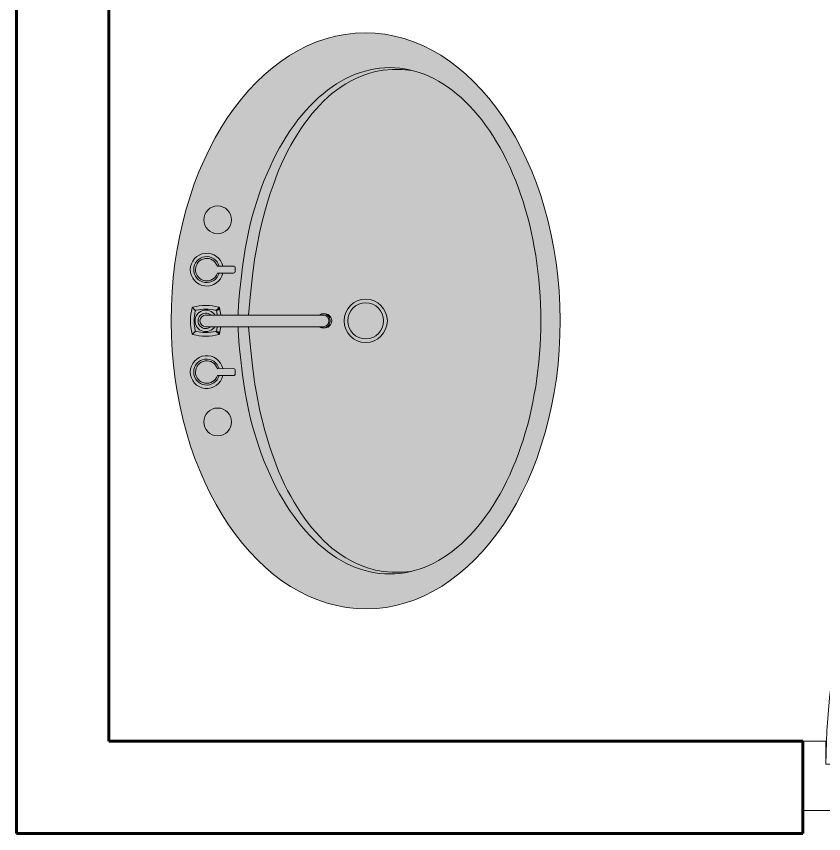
# Model space of a CAD drawing. Header units: feet. Extents: x 109753 to 150441, y 47761 to 75080.
# Drawn here: x 126438.15 to 126473.05, y 49861.69 to 49897 of the extents above; entities that cross this region are included whole.
import ezdxf

# ---------------------------------------------------------------- set-up
doc = ezdxf.new("R2010")
doc.units = ezdxf.units.FT
doc.header["$LTSCALE"] = 50
doc.header["$MEASUREMENT"] = 0
doc.linetypes.add('( Hidden )', pattern=[0.375, 0.25, -0.125])
for name, color, linetype, lineweight in [('A-Furniture', 175, 'Continuous', 0), ('DOORS', 7, 'Continuous', 15), ('WALL', 1, 'Continuous', 60)]:
    doc.layers.add(name, color=color, linetype=linetype, lineweight=lineweight)

# ---------------------------------------------------------------- blocks, each defined once
blk = doc.blocks.new('*U521')
at = {"color": 9, "linetype": '( Hidden )', "lineweight": 0, "ltscale": 5, "true_color": 0xc7c8ca}
blk.add_line((30, 3), (0, 3), dxfattribs=at)
blk.add_arc((29, 1), 28, 180, 270, dxfattribs=at)
at = {"layer": 'DOORS'}
for p, q in [((0, 3), (0, 0)), ((2, 3), (0, 3)), ((2, 3), (2, 1)), ((28, 3), (28, 1)), ((28, 3), (30, 3)), ((30, 0), (30, 3)), ((1, 1), (1, 0)), ((2, 1), (1, 1)), ((28, 1), (29, 1)), ((29, 1), (29, 0)), ((28.349, 0.362), (28.389, 0.403)), ((28.349, 0.362), (28.818, -0.107)), ((28.389, 0.403), (28.841, -0.049)), ((28.943, 0.632), (28.943, -0.006)), ((28.943, 0.632), (29, 0.632)), ((29, 0.632), (29, -0.032)), ((1, 0), (0, 0)), ((29, 0), (30, 0))]:
    blk.add_line(p, q, dxfattribs=at)
at = {"layer": 'DOORS', "color": 1}
for p, q in [((9.362, -15.754), (9.036, -16.059)), ((9.427, -15.733), (9.057, -16.081)), ((9.382, -15.776), (9.362, -15.754)), ((9.962, -16.337), (9.512, -15.741)), ((8.686, -16.428), (9.057, -16.081)), ((8.711, -16.364), (9.036, -16.059)), ((9.253, -17.001), (8.688, -16.513)), ((8.731, -16.385), (8.711, -16.364)), ((9.955, -16.413), (9.643, -16.706)), ((9.876, -16.574), (9.686, -16.752)), ((9.949, -16.661), (9.871, -16.578)), ((9.875, -16.489), (9.879, -16.493)), ((10.456, -16.441), (10.119, -16.649)), ((10.543, -16.45), (10.537, -16.444)), ((9.33, -16.999), (9.643, -16.706)), ((9.41, -16.924), (9.415, -16.928)), ((9.495, -16.931), (9.686, -16.752)), ((9.577, -17.009), (9.5, -16.926)), ((9.569, -17.017), (9.763, -16.835)), ((9.957, -16.653), (9.763, -16.835)), ((10.034, -16.652), (10.037, -16.655)), ((10.119, -16.649), (10.114, -16.654)), ((9.325, -17.501), (9.555, -17.178)), ((9.555, -17.178), (9.559, -17.173)), ((9.563, -17.093), (9.565, -17.097)), ((11.095, -17.123), (10.865, -17.446)), ((11.091, -17.036), (11.097, -17.042)), ((9.328, -17.588), (9.322, -17.581)), ((10.851, -17.607), (10.657, -17.789)), ((11.09, -17.624), (10.777, -17.917)), ((10.842, -17.615), (10.919, -17.697)), ((10.857, -17.53), (10.854, -17.527)), ((10.865, -17.446), (10.86, -17.45)), ((11.166, -17.623), (11.732, -18.111)), ((9.963, -18.183), (10.3, -17.975)), ((10.3, -17.975), (10.305, -17.97)), ((10.385, -17.972), (10.382, -17.969)), ((10.462, -17.971), (10.657, -17.789)), ((10.464, -18.211), (10.777, -17.917)), ((10.471, -17.963), (10.548, -18.045)), ((10.543, -18.05), (10.734, -17.871)), ((10.924, -17.693), (10.734, -17.871)), ((11.009, -17.7), (11.005, -17.695)), ((9.877, -18.174), (9.883, -18.18)), ((10.458, -18.287), (10.908, -18.883)), ((10.545, -18.135), (10.541, -18.13)), ((11.734, -18.196), (11.363, -18.543)), ((11.709, -18.26), (11.383, -18.564)), ((11.688, -18.238), (11.709, -18.26)), ((10.992, -18.89), (11.363, -18.543)), ((11.058, -18.869), (11.383, -18.564)), ((11.038, -18.848), (11.058, -18.869))]:
    blk.add_line(p, q, dxfattribs=at)
at = {"layer": 'DOORS', "color": 8}
for p, q in [((9.848, -16.513), (9.302, -15.85)), ((9.93, -16.437), (9.411, -15.749)), ((9.969, -16.393), (9.459, -15.718)), ((9.025, -16.047), (8.915, -16.15)), ((8.927, -16.162), (8.915, -16.15)), ((9.542, -16.801), (8.935, -16.195)), ((9.025, -16.047), (9.135, -15.944)), ((9.146, -15.956), (9.135, -15.944)), ((9.746, -16.609), (9.178, -15.967)), ((9.309, -17.012), (8.669, -16.459)), ((9.355, -16.975), (8.702, -16.412)), ((9.437, -16.899), (8.811, -16.311)), ((9.942, -16.667), (9.865, -16.584)), ((10.407, -16.498), (10.033, -16.722)), ((9.584, -17.003), (9.507, -16.92)), ((9.602, -16.986), (9.524, -16.903)), ((9.639, -16.951), (9.562, -16.868)), ((9.698, -16.896), (9.62, -16.814)), ((9.828, -16.773), (9.751, -16.691)), ((9.887, -16.719), (9.809, -16.636)), ((9.841, -17.029), (9.818, -16.924)), ((9.924, -16.684), (9.847, -16.601)), ((9.952, -16.925), (9.849, -16.895)), ((10.084, -16.801), (9.916, -16.833)), ((10.25, -16.645), (9.977, -16.775)), ((9.385, -17.455), (9.633, -17.097)), ((9.542, -17.308), (9.69, -17.044)), ((9.708, -17.153), (9.751, -16.987)), ((11.035, -17.168), (10.786, -17.526)), ((10.579, -17.595), (10.602, -17.699)), ((10.711, -17.471), (10.669, -17.637)), ((10.877, -17.315), (10.73, -17.579)), ((10.818, -17.638), (10.895, -17.72)), ((10.836, -17.621), (10.913, -17.703)), ((11.065, -17.648), (11.717, -18.211)), ((11.11, -17.612), (11.751, -18.165)), ((10.012, -18.126), (10.386, -17.901)), ((10.17, -17.978), (10.442, -17.848)), ((10.336, -17.823), (10.504, -17.791)), ((10.468, -17.699), (10.571, -17.728)), ((10.477, -17.957), (10.554, -18.039)), ((10.495, -17.94), (10.572, -18.022)), ((10.533, -17.905), (10.61, -17.987)), ((10.591, -17.85), (10.668, -17.932)), ((10.722, -17.728), (10.799, -17.81)), ((10.78, -17.673), (10.857, -17.755)), ((10.881, -17.82), (11.485, -18.429)), ((10.983, -17.725), (11.609, -18.312)), ((10.451, -18.23), (10.96, -18.905)), ((10.49, -18.187), (11.009, -18.875)), ((10.571, -18.11), (11.117, -18.773)), ((10.676, -18.012), (11.241, -18.657)), ((11.273, -18.667), (11.285, -18.68)), ((11.395, -18.577), (11.285, -18.68)), ((11.395, -18.577), (11.505, -18.474)), ((11.493, -18.461), (11.505, -18.474))]:
    blk.add_line(p, q, dxfattribs=at)
at = {"layer": 'DOORS'}
blk.add_lwpolyline([(28.796, -0.085), (9.225, -18.819), (8.639, -18.233), (28.416, 0.295)], dxfattribs=at)
for radius in [0.111, 0.0537]:
    blk.add_circle((28.929, -0.116), radius, dxfattribs=at)
at = {"layer": 'DOORS', "color": 1}
for centre, start, end in [((9.466, -15.775), 37.0576, 133.134), ((8.725, -16.47), 133.134, 229.2104), ((9.837, -16.532), 313.134, 43.134), ((9.916, -16.371), 313.134, 37.0576), ((10.495, -16.483), 43.134, 133.134), ((9.456, -16.889), 223.134, 313.134), ((9.996, -16.695), 48.3913, 133.134), ((10.075, -16.612), 228.3913, 313.134), ((9.291, -16.958), 229.2104, 313.134), ((9.608, -17.058), 133.134, 217.8768), ((9.52, -17.132), 313.134, 37.8768), ((11.056, -17.081), 313.134, 43.134), ((9.364, -17.542), 133.134, 223.134), ((10.899, -17.492), 133.134, 217.8768), ((10.812, -17.565), 313.134, 37.8768), ((11.129, -17.666), 49.2104, 133.134), ((10.344, -18.012), 48.3913, 133.134), ((10.423, -17.929), 228.3913, 313.134), ((10.963, -17.734), 43.134, 133.134), ((9.924, -18.141), 223.134, 313.134), ((10.503, -18.252), 133.134, 217.0576), ((10.582, -18.091), 133.134, 223.134), ((11.695, -18.154), 313.134, 49.2104), ((10.953, -18.848), 217.0576, 313.134)]:
    blk.add_arc(centre, 0.0571, start, end, dxfattribs=at)
blk = doc.blocks.new('sink')
at = {"true_color": 0xdddedf}
h = blk.add_hatch(color=254, dxfattribs=at)
h.dxf.hatch_style = 1
edge = h.paths.add_edge_path()
edge.add_ellipse((0.0006, -0.2597), major_axis=(-0.3843, -0.0009), ratio=0.675642, start_angle=0, end_angle=360)
at = {"true_color": 0xcecdcb}
h = blk.add_hatch(color=254, dxfattribs=at)
h.dxf.hatch_style = 1
edge = h.paths.add_edge_path()
edge.add_ellipse((0.0006, -0.2597), major_axis=(-0.3843, -0.0009), ratio=0.675642, start_angle=0, end_angle=360)
h.paths.add_polyline_path([(0.0735, -0.0689), (0.0736, -0.0857), (0.0644, -0.0857), (0.0643, -0.0689, -9.431853)], flags=16)
h.paths.add_polyline_path([(-0.0088, -0.2031), (-0.0089, -0.2011), (-0.0087, -0.2016), (-0.0084, -0.1994), (-0.0083, -0.1999), (-0.0076, -0.1979), (-0.0076, -0.1984), (-0.0072, -0.1977), (-0.0072, -0.2028), (-0.0071, -0.2042), (-0.0067, -0.2056), (-0.006, -0.2069), (-0.0052, -0.208), (-0.0041, -0.209), (-0.0029, -0.2097), (-0.0015, -0.2103), (-0.0001, -0.2105), (0.0013, -0.2105), (0.0028, -0.2103), (0.0041, -0.2097), (0.0054, -0.209), (0.0064, -0.208), (0.0073, -0.2069), (0.0079, -0.2056), (0.0083, -0.2042), (0.0084, -0.2028), (0.0084, -0.1977), (0.0123, -0.2046), (0.0049, -0.2154), (-0.0074, -0.213), (-0.0096, -0.2022), (-0.0088, -0.2032)], flags=16)
h.paths.add_polyline_path([(0.0295, -0.2597, -1), (-0.0283, -0.2597, -1)], flags=16)
h.paths.add_polyline_path([(0.0246, -0.2597, -1), (-0.0234, -0.2597, -1)], flags=0)
h.paths.add_polyline_path([(-0.0631, -0.0689), (-0.0631, -0.0857), (-0.0723, -0.0857), (-0.0723, -0.0689, -9.431853)], flags=16)
at = {"true_color": 0x646d72}
h = blk.add_hatch(color=251, dxfattribs=at)
h.dxf.hatch_style = 1
h.paths.add_polyline_path([(-0.0723, -0.0689), (-0.0723, -0.0641, -7.383374), (-0.0631, -0.0641), (-0.0631, -0.0689, 9.431853)])
at = {"true_color": 0xcecdcb}
h = blk.add_hatch(color=254, dxfattribs=at)
h.dxf.hatch_style = 1
h.paths.add_polyline_path([(-0.0723, -0.0641), (-0.0724, -0.0617, -6.364491), (-0.0632, -0.0617), (-0.0631, -0.0641, 7.383374)])
at = {"true_color": 0xaaabad}
h = blk.add_hatch(color=253, dxfattribs=at)
h.dxf.hatch_style = 1
h.paths.add_polyline_path([(-0.0724, -0.0617), (-0.0723, -0.0834, 0.414214), (-0.07, -0.0857), (-0.0654, -0.0857, 0.414214), (-0.0631, -0.0834), (-0.0632, -0.0617, 6.364491)])
at = {"true_color": 0x646d72}
h = blk.add_hatch(color=251, dxfattribs=at)
h.dxf.hatch_style = 1
h.paths.add_polyline_path([(0.018, -0.0281, 0.134336), (-0.0168, -0.0281, 0.265125), (-0.0176, -0.0289, 0.134336), (-0.0176, -0.0637, 0.130311), (-0.0173, -0.0642), (-0.0134, -0.0603), (-0.0142, -0.0652, 0.026985), (-0.0072, -0.0664), (-0.0072, -0.0614, -0.022884), (-0.0126, -0.0605, -0.28938), (-0.0135, -0.0595, -0.111472), (-0.0135, -0.0331, -0.28938), (-0.0126, -0.0322, -0.111472), (0.0139, -0.0322, -0.28938), (0.0148, -0.0331, -0.111472), (0.0148, -0.0595, -0.28938), (0.0139, -0.0605, -0.022884), (0.0084, -0.0614), (0.0084, -0.0664, 0.026985), (0.0154, -0.0652), (0.0146, -0.0603), (0.0185, -0.0642, 0.130311), (0.0189, -0.0637, 0.134336), (0.0189, -0.0289, 0.265125)])
at = {"true_color": 0xaaabad}
h = blk.add_hatch(color=253, dxfattribs=at)
h.dxf.hatch_style = 1
h.paths.add_polyline_path([(-0.0072, -0.053), (-0.0072, -0.0463, -1), (0.0084, -0.0463), (0.0084, -0.053, 2.170959)], flags=16)
h.paths.add_polyline_path([(0.0148, -0.0331, 0.28938), (0.0139, -0.0322, 0.111472), (-0.0126, -0.0322, 0.28938), (-0.0135, -0.0331, 0.111472), (-0.0135, -0.0595, 0.28938), (-0.0126, -0.0605, 0.022884), (-0.0072, -0.0614), (-0.0072, -0.0584, -3.389161), (0.0084, -0.0584), (0.0084, -0.0614, 0.022884), (0.0139, -0.0605, 0.28938), (0.0148, -0.0595, 0.111472)])
h = blk.add_hatch(color=253, dxfattribs=at)
h.dxf.hatch_style = 1
h.paths.add_polyline_path([(0.0084, -0.053), (0.0084, -0.0584, 3.389161), (-0.0072, -0.0584), (-0.0072, -0.053, -2.170959)])
h.paths.add_polyline_path([(0.0084, -0.0463), (0.0084, -0.053, 2.170959), (-0.0072, -0.053), (-0.0072, -0.0463, -1)], flags=17)
at = {"true_color": 0x646d72}
h = blk.add_hatch(color=251, dxfattribs=at)
h.dxf.hatch_style = 1
h.paths.add_polyline_path([(0.0643, -0.0689), (0.0643, -0.0641, -7.383374), (0.0735, -0.0641), (0.0735, -0.0689, 9.431853)])
at = {"true_color": 0xcecdcb}
h = blk.add_hatch(color=254, dxfattribs=at)
h.dxf.hatch_style = 1
h.paths.add_polyline_path([(0.0643, -0.0641), (0.0643, -0.0617, -6.364491), (0.0735, -0.0617), (0.0735, -0.0641, 7.383374)])
at = {"true_color": 0xaaabad}
h = blk.add_hatch(color=253, dxfattribs=at)
h.dxf.hatch_style = 1
h.paths.add_polyline_path([(0.0643, -0.0617), (0.0644, -0.0834, 0.414214), (0.0667, -0.0857), (0.0713, -0.0857, 0.414214), (0.0736, -0.0834), (0.0735, -0.0617, 6.364491)])
at = {"true_color": 0xcecdcb}
h = blk.add_hatch(color=254, dxfattribs=at)
h.dxf.hatch_style = 1
h.paths.add_polyline_path([(0.0084, -0.0463, 1), (-0.0072, -0.0463), (-0.0072, -0.1144), (-0.0072, -0.1977), (-0.0072, -0.2028), (-0.0071, -0.2042), (-0.0067, -0.2056), (-0.006, -0.2069), (-0.0052, -0.208), (-0.0041, -0.209), (-0.0029, -0.2097), (-0.0015, -0.2103), (-0.0001, -0.2105), (0.0013, -0.2105), (0.0028, -0.2103), (0.0041, -0.2097), (0.0054, -0.209), (0.0064, -0.208), (0.0073, -0.2069), (0.0079, -0.2056), (0.0083, -0.2042), (0.0084, -0.2028), (0.0084, -0.1977), (0.0084, -0.1144)])
at = {"true_color": 0x646d72}
h = blk.add_hatch(color=251, dxfattribs=at)
h.dxf.hatch_style = 1
h.paths.add_polyline_path([(-0.0134, -0.0603), (-0.0173, -0.0642, 0.130311), (-0.0168, -0.0646, 0.010033), (-0.0142, -0.0652)], flags=17)
h = blk.add_hatch(color=251, dxfattribs=at)
h.dxf.hatch_style = 1
h.paths.add_polyline_path([(0.0146, -0.0603), (0.0154, -0.0652, 0.010033), (0.018, -0.0646, 0.130311), (0.0185, -0.0642)], flags=17)
h = blk.add_hatch(color=251, dxfattribs=at)
h.dxf.hatch_style = 1
h.paths.add_polyline_path([(-0.0594, -0.1085), (-0.0349, -0.1058), (-0.0072, -0.1034), (-0.0072, -0.0893), (-0.0117, -0.0895), (-0.0183, -0.0899), (-0.0268, -0.0905), (-0.0367, -0.0914), (-0.0477, -0.0925), (-0.0595, -0.0938), (-0.0715, -0.0953), (-0.0835, -0.097), (-0.0952, -0.0989), (-0.1066, -0.101), (-0.1176, -0.1032), (-0.1282, -0.1057), (-0.1386, -0.1083), (-0.1487, -0.1112), (-0.1586, -0.1142), (-0.1682, -0.1174), (-0.1777, -0.1208), (-0.187, -0.1243), (-0.1961, -0.1281), (-0.205, -0.132), (-0.2136, -0.1361), (-0.2221, -0.1404), (-0.2303, -0.1448), (-0.2382, -0.1494), (-0.2459, -0.1541), (-0.2533, -0.159), (-0.2605, -0.1641), (-0.2673, -0.1692), (-0.2739, -0.1745), (-0.2802, -0.18), (-0.2862, -0.1855), (-0.2919, -0.1912), (-0.2972, -0.1969), (-0.3023, -0.2028), (-0.307, -0.2088), (-0.3114, -0.2148), (-0.3155, -0.2209), (-0.3192, -0.2271), (-0.3226, -0.2334), (-0.3256, -0.2398), (-0.3283, -0.2462), (-0.3306, -0.2526), (-0.3326, -0.2591), (-0.3342, -0.2656), (-0.3355, -0.2722), (-0.3364, -0.2788), (-0.3369, -0.2853), (-0.3371, -0.2919), (-0.3369, -0.2985), (-0.3364, -0.3051), (-0.3355, -0.3117), (-0.3342, -0.3183), (-0.3336, -0.3208), (-0.3345, -0.3084), (-0.3346, -0.2888), (-0.3311, -0.2681), (-0.3252, -0.2516), (-0.3177, -0.2366), (-0.3095, -0.2236), (-0.3004, -0.2119), (-0.2901, -0.201), (-0.2785, -0.1904), (-0.2659, -0.1804), (-0.2522, -0.1709), (-0.2374, -0.1619), (-0.2216, -0.1533), (-0.2045, -0.1454), (-0.1855, -0.1378), (-0.1637, -0.1303), (-0.1455, -0.125), (-0.132, -0.1214), (-0.117, -0.118), (-0.1001, -0.1147), (-0.081, -0.1115)])
h = blk.add_hatch(color=251, dxfattribs=at)
h.dxf.hatch_style = 1
h.paths.add_polyline_path([(0.1013, -0.1147), (0.1182, -0.118), (0.1332, -0.1214), (0.1467, -0.125), (0.1591, -0.1286), (0.1707, -0.1323), (0.1814, -0.136), (0.1916, -0.1397), (0.2011, -0.1435), (0.2101, -0.1474), (0.2187, -0.1514), (0.2269, -0.1555), (0.2348, -0.1598), (0.2424, -0.1641), (0.2498, -0.1686), (0.2569, -0.1733), (0.2637, -0.178), (0.2703, -0.1829), (0.2766, -0.1879), (0.2826, -0.193), (0.2884, -0.1983), (0.2938, -0.2036), (0.299, -0.2091), (0.3038, -0.2147), (0.3084, -0.2206), (0.3128, -0.2268), (0.3168, -0.2333), (0.3207, -0.2401), (0.3243, -0.2473), (0.3277, -0.255), (0.3306, -0.2634), (0.3331, -0.2727), (0.3349, -0.2831), (0.3358, -0.2949), (0.3358, -0.3084), (0.3348, -0.3208), (0.3355, -0.3183), (0.3367, -0.3117), (0.3376, -0.3051), (0.3382, -0.2985), (0.3384, -0.2919), (0.3382, -0.2853), (0.3376, -0.2788), (0.3367, -0.2722), (0.3355, -0.2656), (0.3339, -0.2591), (0.3319, -0.2526), (0.3295, -0.2462), (0.3269, -0.2398), (0.3238, -0.2334), (0.3204, -0.2271), (0.3167, -0.2209), (0.3127, -0.2148), (0.3083, -0.2088), (0.3035, -0.2028), (0.2985, -0.1969), (0.2931, -0.1912), (0.2874, -0.1855), (0.2814, -0.18), (0.2752, -0.1745), (0.2686, -0.1692), (0.2617, -0.1641), (0.2546, -0.159), (0.2471, -0.1541), (0.2394, -0.1494), (0.2315, -0.1448), (0.2233, -0.1404), (0.2149, -0.1361), (0.2062, -0.132), (0.1974, -0.1281), (0.1883, -0.1243), (0.179, -0.1208), (0.1695, -0.1174), (0.1598, -0.1142), (0.15, -0.1112), (0.1398, -0.1083), (0.1295, -0.1057), (0.1188, -0.1032), (0.1078, -0.101), (0.0965, -0.0989), (0.0848, -0.097), (0.0728, -0.0953), (0.0607, -0.0938), (0.049, -0.0925), (0.038, -0.0914), (0.0281, -0.0905), (0.0196, -0.0899), (0.0129, -0.0895), (0.0084, -0.0893), (0.0084, -0.1034), (0.0362, -0.1058), (0.0607, -0.1085), (0.0823, -0.1115)])
at = {"true_color": 0xaaabad}
h = blk.add_hatch(color=253, dxfattribs=at)
h.dxf.hatch_style = 1
h.paths.add_polyline_path([(0.3238, -0.3505), (0.3269, -0.3441), (0.3295, -0.3377), (0.3319, -0.3313), (0.3339, -0.3248), (0.3348, -0.3208), (0.3358, -0.3084), (0.3358, -0.2949), (0.3349, -0.2831), (0.3331, -0.2727), (0.3306, -0.2634), (0.3277, -0.255), (0.3243, -0.2473), (0.3207, -0.2401), (0.3168, -0.2333), (0.3128, -0.2268), (0.3084, -0.2206), (0.3038, -0.2147), (0.299, -0.2091), (0.2938, -0.2036), (0.2884, -0.1983), (0.2826, -0.193), (0.2766, -0.1879), (0.2703, -0.1829), (0.2637, -0.178), (0.2569, -0.1733), (0.2498, -0.1686), (0.2424, -0.1641), (0.2348, -0.1598), (0.2269, -0.1555), (0.2187, -0.1514), (0.2101, -0.1474), (0.2011, -0.1435), (0.1916, -0.1397), (0.1814, -0.136), (0.1707, -0.1323), (0.1591, -0.1286), (0.1467, -0.125), (0.1332, -0.1214), (0.1182, -0.118), (0.1013, -0.1147), (0.0823, -0.1115), (0.0607, -0.1085), (0.0362, -0.1058), (0.0084, -0.1034), (0.0084, -0.1144), (0.0084, -0.1977), (0.0097, -0.2001), (0.0102, -0.2036), (0.01, -0.2041), (0.01, -0.2069), (0.0086, -0.2103), (0.0059, -0.2129), (0.0025, -0.2143), (-0.0012, -0.2143), (-0.0047, -0.2129), (-0.0073, -0.2103), (-0.0088, -0.2069), (-0.0088, -0.2031), (-0.0089, -0.2018), (-0.0081, -0.1993), (-0.0072, -0.1977), (-0.0072, -0.1144), (-0.0072, -0.1034), (-0.0349, -0.1058), (-0.0594, -0.1085), (-0.081, -0.1115), (-0.1001, -0.1147), (-0.117, -0.118), (-0.132, -0.1214), (-0.1455, -0.125), (-0.1579, -0.1286), (-0.1694, -0.1323), (-0.1802, -0.136), (-0.1903, -0.1397), (-0.1999, -0.1435), (-0.2089, -0.1474), (-0.2175, -0.1514), (-0.2257, -0.1555), (-0.2335, -0.1598), (-0.2411, -0.1641), (-0.2485, -0.1686), (-0.2556, -0.1733), (-0.2625, -0.178), (-0.2691, -0.1829), (-0.2754, -0.1879), (-0.2814, -0.193), (-0.2871, -0.1983), (-0.2926, -0.2036), (-0.2977, -0.2091), (-0.3026, -0.2147), (-0.3072, -0.2206), (-0.3115, -0.2268), (-0.3156, -0.2333), (-0.3194, -0.2401), (-0.3231, -0.2473), (-0.3264, -0.255), (-0.3294, -0.2634), (-0.3318, -0.2727), (-0.3336, -0.2831), (-0.3346, -0.2949), (-0.3345, -0.3084), (-0.3336, -0.3208), (-0.3326, -0.3248), (-0.3306, -0.3313), (-0.3283, -0.3377), (-0.3256, -0.3441), (-0.3226, -0.3505), (-0.3192, -0.3567), (-0.3155, -0.3629), (-0.3114, -0.3691), (-0.307, -0.3751), (-0.3023, -0.3811), (-0.2972, -0.387), (-0.2919, -0.3927), (-0.2862, -0.3984), (-0.2802, -0.4039), (-0.2739, -0.4094), (-0.2673, -0.4147), (-0.2605, -0.4198), (-0.2533, -0.4249), (-0.2459, -0.4297), (-0.2382, -0.4345), (-0.2303, -0.4391), (-0.2221, -0.4435), (-0.2136, -0.4478), (-0.205, -0.4519), (-0.1961, -0.4558), (-0.187, -0.4595), (-0.1777, -0.4631), (-0.1682, -0.4665), (-0.1586, -0.4697), (-0.1488, -0.4727), (-0.1388, -0.4756), (-0.1286, -0.4782), (-0.1183, -0.4806), (-0.1079, -0.4828), (-0.0974, -0.4848), (-0.0868, -0.4867), (-0.0761, -0.4883), (-0.0653, -0.4896), (-0.0544, -0.4908), (-0.0435, -0.4918), (-0.0325, -0.4925), (-0.0215, -0.4931), (-0.0104, -0.4934), (0.0006, -0.4935), (0.0117, -0.4934), (0.0227, -0.4931), (0.0337, -0.4925), (0.0447, -0.4918), (0.0556, -0.4908), (0.0665, -0.4896), (0.0773, -0.4883), (0.088, -0.4867), (0.0987, -0.4848), (0.1092, -0.4828), (0.1196, -0.4806), (0.1299, -0.4782), (0.14, -0.4756), (0.15, -0.4727), (0.1598, -0.4697), (0.1695, -0.4665), (0.179, -0.4631), (0.1883, -0.4595), (0.1974, -0.4558), (0.2062, -0.4519), (0.2149, -0.4478), (0.2233, -0.4435), (0.2315, -0.4391), (0.2394, -0.4345), (0.2471, -0.4297), (0.2546, -0.4249), (0.2617, -0.4198), (0.2686, -0.4147), (0.2752, -0.4094), (0.2814, -0.4039), (0.2874, -0.3984), (0.2931, -0.3927), (0.2985, -0.387), (0.3035, -0.3811), (0.3083, -0.3751), (0.3127, -0.3691), (0.3167, -0.3629), (0.3204, -0.3567)])
h.paths.add_polyline_path([(-0.0283, -0.2597, -1), (0.0295, -0.2597, -1)], flags=16)
h.paths.add_polyline_path([(-0.0234, -0.2597, -1), (0.0246, -0.2597, -1)], flags=0)
at = {"true_color": 0x646d72}
h = blk.add_hatch(color=251, dxfattribs=at)
h.dxf.hatch_style = 1
h.paths.add_polyline_path([(-0.0087, -0.2044), (-0.0083, -0.2061), (-0.0075, -0.2077), (-0.0065, -0.2091), (-0.0052, -0.2103), (-0.0037, -0.2113), (-0.002, -0.2119), (-0.0003, -0.2123), (0.0015, -0.2123), (0.0033, -0.2119), (0.0049, -0.2113), (0.0064, -0.2103), (0.0077, -0.2091), (0.0088, -0.2077), (0.0095, -0.2061), (0.01, -0.2044), (0.01, -0.2042), (0.0101, -0.2027), (0.0099, -0.2009), (0.0093, -0.1993), (0.0084, -0.1977), (0.0084, -0.2038), (0.0079, -0.2056), (0.0073, -0.2069), (0.0064, -0.208), (0.0054, -0.209), (0.0041, -0.2097), (0.0028, -0.2103), (0.0013, -0.2105), (-0.0001, -0.2105), (-0.0015, -0.2103), (-0.0029, -0.2097), (-0.0041, -0.209), (-0.0052, -0.208), (-0.006, -0.2069), (-0.0067, -0.2056), (-0.0071, -0.2042), (-0.0072, -0.2028), (-0.0072, -0.1977), (-0.0081, -0.1993), (-0.0086, -0.2009), (-0.0088, -0.2027)], flags=17)
at = {"true_color": 0xcecdcb}
h = blk.add_hatch(color=254, dxfattribs=at)
h.dxf.hatch_style = 1
h.paths.add_polyline_path([(0.0051, -0.2133), (0.0066, -0.2123), (0.0079, -0.211), (0.009, -0.2095), (0.0097, -0.2078), (0.01, -0.206), (0.0101, -0.2031), (0.01, -0.2042), (0.01, -0.2044), (0.0095, -0.2061), (0.0088, -0.2077), (0.0077, -0.2091), (0.0064, -0.2103), (0.0049, -0.2113), (0.0033, -0.2119), (0.0015, -0.2123), (-0.0003, -0.2123), (-0.002, -0.2119), (-0.0037, -0.2113), (-0.0052, -0.2103), (-0.0065, -0.2091), (-0.0075, -0.2077), (-0.0083, -0.2061), (-0.0087, -0.2044), (-0.0087, -0.2042), (-0.0088, -0.2031), (-0.0088, -0.206), (-0.0084, -0.2078), (-0.0077, -0.2095), (-0.0067, -0.211), (-0.0054, -0.2123), (-0.0038, -0.2133), (-0.0021, -0.214), (-0.0003, -0.2143), (0.0015, -0.2143), (0.0034, -0.214)])
at = {"true_color": 0x646d72}
h = blk.add_hatch(color=251, dxfattribs=at)
h.dxf.hatch_style = 1
h.paths.add_polyline_path([(0.0246, -0.2597, 1), (-0.0234, -0.2597, 1)], flags=0)
h.paths.add_polyline_path([(-0.0283, -0.2597, 1), (0.0295, -0.2597, 1)])
h.paths.add_polyline_path([(0.0246, -0.2597, -1), (-0.0234, -0.2597, -1)], flags=16)
at = {"color": 252, "lineweight": 5, "ltscale": 0.1, "true_color": 0x939598}
for p, q in [((-0.0134, -0.0323), (-0.017, -0.0287)), ((-0.0134, -0.0603), (-0.0173, -0.0642)), ((-0.0142, -0.0652), (-0.0134, -0.0603)), ((0.0185, -0.0642), (0.0146, -0.0603)), ((0.0154, -0.0652), (0.0146, -0.0603))]:
    blk.add_line(p, q, dxfattribs=at)
at = {"ltscale": 0.1}
for p, q in [((0.0146, -0.0323), (0.0182, -0.0287)), ((-0.0072, -0.1144), (-0.0072, -0.1977)), ((0.0084, -0.1144), (0.0084, -0.1977))]:
    blk.add_line(p, q, dxfattribs=at)
at = {"color": 7, "ltscale": 0.1}
for p, q in [((-0.0072, -0.0463), (-0.0072, -0.1144)), ((0.0084, -0.0463), (0.0084, -0.1144)), ((-0.0072, -0.1977), (-0.0072, -0.2028)), ((0.0084, -0.1977), (0.0084, -0.2028))]:
    blk.add_line(p, q, dxfattribs=at)
for points in [[(-0.0632, -0.0617), (-0.0631, -0.0834, -0.414214), (-0.0654, -0.0857), (-0.07, -0.0857, -0.414214), (-0.0723, -0.0834), (-0.0724, -0.0617)], [(0.0735, -0.0617), (0.0736, -0.0834, -0.414214), (0.0713, -0.0857), (0.0667, -0.0857, -0.414214), (0.0644, -0.0834), (0.0643, -0.0617)]]:
    blk.add_lwpolyline(points, format="xyb")
at = {"color": 7, "linetype": 'Continuous'}
blk.add_lwpolyline([(-0.0072, -0.0893), (-0.0117, -0.0895), (-0.0183, -0.0899), (-0.0268, -0.0905), (-0.0367, -0.0914), (-0.0477, -0.0925), (-0.0595, -0.0938), (-0.0715, -0.0953), (-0.0835, -0.097), (-0.0952, -0.0989), (-0.1066, -0.101), (-0.1176, -0.1032), (-0.1282, -0.1057), (-0.1386, -0.1083), (-0.1487, -0.1112), (-0.1586, -0.1142), (-0.1682, -0.1174), (-0.1777, -0.1208), (-0.187, -0.1243), (-0.1961, -0.1281), (-0.205, -0.132), (-0.2136, -0.1361), (-0.2221, -0.1404), (-0.2303, -0.1448), (-0.2382, -0.1494), (-0.2459, -0.1541), (-0.2533, -0.159), (-0.2605, -0.1641), (-0.2673, -0.1692), (-0.2739, -0.1745), (-0.2802, -0.18), (-0.2862, -0.1855), (-0.2919, -0.1912), (-0.2972, -0.1969), (-0.3023, -0.2028), (-0.307, -0.2088), (-0.3114, -0.2148), (-0.3155, -0.2209), (-0.3192, -0.2271), (-0.3226, -0.2334), (-0.3256, -0.2398), (-0.3283, -0.2462), (-0.3306, -0.2526), (-0.3326, -0.2591), (-0.3342, -0.2656), (-0.3355, -0.2722), (-0.3364, -0.2788), (-0.3369, -0.2853), (-0.3371, -0.2919), (-0.3369, -0.2985), (-0.3364, -0.3051), (-0.3355, -0.3117), (-0.3342, -0.3183), (-0.3326, -0.3248), (-0.3306, -0.3313), (-0.3283, -0.3377), (-0.3256, -0.3441), (-0.3226, -0.3505), (-0.3192, -0.3567), (-0.3155, -0.3629), (-0.3114, -0.3691), (-0.307, -0.3751), (-0.3023, -0.3811), (-0.2972, -0.387), (-0.2919, -0.3927), (-0.2862, -0.3984), (-0.2802, -0.4039), (-0.2739, -0.4094), (-0.2673, -0.4147), (-0.2605, -0.4198), (-0.2533, -0.4249), (-0.2459, -0.4297), (-0.2382, -0.4345), (-0.2303, -0.4391), (-0.2221, -0.4435), (-0.2136, -0.4478), (-0.205, -0.4519), (-0.1961, -0.4558), (-0.187, -0.4595), (-0.1777, -0.4631), (-0.1682, -0.4665), (-0.1586, -0.4697), (-0.1488, -0.4727), (-0.1388, -0.4756), (-0.1286, -0.4782), (-0.1183, -0.4806), (-0.1079, -0.4828), (-0.0974, -0.4848), (-0.0868, -0.4867), (-0.0761, -0.4883), (-0.0653, -0.4896), (-0.0544, -0.4908), (-0.0435, -0.4918), (-0.0325, -0.4925), (-0.0215, -0.4931), (-0.0104, -0.4934), (0.0006, -0.4935), (0.0117, -0.4934), (0.0227, -0.4931), (0.0337, -0.4925), (0.0447, -0.4918), (0.0556, -0.4908), (0.0665, -0.4896), (0.0773, -0.4883), (0.088, -0.4867), (0.0987, -0.4848), (0.1092, -0.4828), (0.1196, -0.4806), (0.1299, -0.4782), (0.14, -0.4756), (0.15, -0.4727), (0.1598, -0.4697), (0.1695, -0.4665), (0.179, -0.4631), (0.1883, -0.4595), (0.1974, -0.4558), (0.2062, -0.4519), (0.2149, -0.4478), (0.2233, -0.4435), (0.2315, -0.4391), (0.2394, -0.4345), (0.2471, -0.4297), (0.2546, -0.4249), (0.2617, -0.4198), (0.2686, -0.4147), (0.2752, -0.4094), (0.2814, -0.4039), (0.2874, -0.3984), (0.2931, -0.3927), (0.2985, -0.387), (0.3035, -0.3811), (0.3083, -0.3751), (0.3127, -0.3691), (0.3167, -0.3629), (0.3204, -0.3567), (0.3238, -0.3505), (0.3269, -0.3441), (0.3295, -0.3377), (0.3319, -0.3313), (0.3339, -0.3248), (0.3355, -0.3183), (0.3367, -0.3117), (0.3376, -0.3051), (0.3382, -0.2985), (0.3384, -0.2919), (0.3382, -0.2853), (0.3376, -0.2788), (0.3367, -0.2722), (0.3355, -0.2656), (0.3339, -0.2591), (0.3319, -0.2526), (0.3295, -0.2462), (0.3269, -0.2398), (0.3238, -0.2334), (0.3204, -0.2271), (0.3167, -0.2209), (0.3127, -0.2148), (0.3083, -0.2088), (0.3035, -0.2028), (0.2985, -0.1969), (0.2931, -0.1912), (0.2874, -0.1855), (0.2814, -0.18), (0.2752, -0.1745), (0.2686, -0.1692), (0.2617, -0.1641), (0.2546, -0.159), (0.2471, -0.1541), (0.2394, -0.1494), (0.2315, -0.1448), (0.2233, -0.1404), (0.2149, -0.1361), (0.2062, -0.132), (0.1974, -0.1281), (0.1883, -0.1243), (0.179, -0.1208), (0.1695, -0.1174), (0.1598, -0.1142), (0.15, -0.1112), (0.1398, -0.1083), (0.1295, -0.1057), (0.1188, -0.1032), (0.1078, -0.101), (0.0965, -0.0989), (0.0848, -0.097), (0.0728, -0.0953), (0.0607, -0.0938), (0.049, -0.0925), (0.038, -0.0914), (0.0281, -0.0905), (0.0196, -0.0899), (0.0129, -0.0895), (0.0084, -0.0893)], dxfattribs=at)
at = {"flags": 128}
for points in [[(-0.0072, -0.1977), (-0.0081, -0.1993), (-0.0086, -0.2009), (-0.0088, -0.2027), (-0.0087, -0.2042)], [(-0.0088, -0.2031), (-0.0088, -0.206), (-0.0084, -0.2078), (-0.0077, -0.2095), (-0.0067, -0.211), (-0.0054, -0.2123), (-0.0038, -0.2133), (-0.0021, -0.214), (-0.0003, -0.2143), (0.0015, -0.2143), (0.0034, -0.214), (0.0051, -0.2133), (0.0066, -0.2123), (0.0079, -0.211), (0.009, -0.2095), (0.0097, -0.2078), (0.01, -0.206), (0.0101, -0.2031)], [(0.01, -0.2042), (0.0101, -0.2027), (0.0099, -0.2009), (0.0093, -0.1993), (0.0084, -0.1977)]]:
    blk.add_lwpolyline(points, dxfattribs=at)
at = {"color": 252, "lineweight": 5, "true_color": 0x939598, "flags": 128}
blk.add_lwpolyline([(-0.0087, -0.2042), (-0.0087, -0.2044), (-0.0083, -0.2061), (-0.0075, -0.2077), (-0.0065, -0.2091), (-0.0052, -0.2103), (-0.0037, -0.2113), (-0.002, -0.2119), (-0.0003, -0.2123), (0.0015, -0.2123), (0.0033, -0.2119), (0.0049, -0.2113), (0.0064, -0.2103), (0.0077, -0.2091), (0.0088, -0.2077), (0.0095, -0.2061), (0.01, -0.2044), (0.01, -0.2042)], dxfattribs=at)
at = {"color": 7, "flags": 128}
blk.add_lwpolyline([(-0.0072, -0.2028), (-0.0071, -0.2042), (-0.0067, -0.2056), (-0.006, -0.2069), (-0.0052, -0.208), (-0.0041, -0.209), (-0.0029, -0.2097), (-0.0015, -0.2103), (-0.0001, -0.2105), (0.0013, -0.2105), (0.0028, -0.2103), (0.0041, -0.2097), (0.0054, -0.209), (0.0064, -0.208), (0.0073, -0.2069), (0.0079, -0.2056), (0.0083, -0.2042), (0.0084, -0.2028)], dxfattribs=at)
at = {"color": 252, "lineweight": 5, "true_color": 0x939598}
for points in [[(-0.0072, -0.1034, 0), (-0.0349, -0.1058, 0), (-0.0594, -0.1085, 0), (-0.081, -0.1115, 0), (-0.1001, -0.1147, 0), (-0.117, -0.118, 0), (-0.132, -0.1214, 0), (-0.1455, -0.125, 0), (-0.1579, -0.1286, 0), (-0.1694, -0.1323, 0), (-0.1802, -0.136, 0), (-0.1903, -0.1397, 0), (-0.1999, -0.1435, 0), (-0.2089, -0.1474, 0), (-0.2175, -0.1514, 0), (-0.2257, -0.1555, 0), (-0.2335, -0.1598, 0), (-0.2411, -0.1641, 0), (-0.2485, -0.1686, 0), (-0.2556, -0.1733, 0), (-0.2625, -0.178, 0), (-0.2691, -0.1829, 0), (-0.2754, -0.1879, 0), (-0.2814, -0.193, 0), (-0.2871, -0.1983, 0), (-0.2926, -0.2036, 0), (-0.2977, -0.2091, 0), (-0.3026, -0.2147, 0), (-0.3072, -0.2206, 0), (-0.3115, -0.2268, 0), (-0.3156, -0.2333, 0), (-0.3194, -0.2401, 0), (-0.3231, -0.2473, 0), (-0.3264, -0.255, 0), (-0.3294, -0.2634, 0), (-0.3318, -0.2727, 0), (-0.3336, -0.2831, 0), (-0.3346, -0.2949, 0), (-0.3345, -0.3084, 0), (-0.3336, -0.3208, 0)], [(0.0084, -0.1034, 0), (0.0362, -0.1058, 0), (0.0607, -0.1085, 0), (0.0823, -0.1115, 0), (0.1013, -0.1147, 0), (0.1182, -0.118, 0), (0.1332, -0.1214, 0), (0.1467, -0.125, 0), (0.1591, -0.1286, 0), (0.1707, -0.1323, 0), (0.1814, -0.136, 0), (0.1916, -0.1397, 0), (0.2011, -0.1435, 0), (0.2101, -0.1474, 0), (0.2187, -0.1514, 0), (0.2269, -0.1555, 0), (0.2348, -0.1598, 0), (0.2424, -0.1641, 0), (0.2498, -0.1686, 0), (0.2569, -0.1733, 0), (0.2637, -0.178, 0), (0.2703, -0.1829, 0), (0.2766, -0.1879, 0), (0.2826, -0.193, 0), (0.2884, -0.1983, 0), (0.2938, -0.2036, 0), (0.299, -0.2091, 0), (0.3038, -0.2147, 0), (0.3084, -0.2206, 0), (0.3128, -0.2268, 0), (0.3168, -0.2333, 0), (0.3207, -0.2401, 0), (0.3243, -0.2473, 0), (0.3277, -0.255, 0), (0.3306, -0.2634, 0), (0.3331, -0.2727, 0), (0.3349, -0.2831, 0), (0.3358, -0.2949, 0), (0.3358, -0.3084, 0), (0.3348, -0.3208, 0)]]:
    blk.add_polyline3d(points, dxfattribs=at)
at = {"color": 252, "lineweight": 5, "ltscale": 0.1, "true_color": 0x939598}
for centre, radius in [((-0.1342, -0.0622), 0.0185), ((0.0006, -0.2597), 0.0289), ((0.0006, -0.2597), 0.024)]:
    blk.add_circle(centre, radius, dxfattribs=at)
at = {"ltscale": 0.1}
blk.add_circle((0.1354, -0.0622), 0.0185, dxfattribs=at)
at = {"color": 252, "lineweight": 5, "ltscale": 0.1, "true_color": 0x939598}
for centre, radius, start, end in [((-0.0677, -0.0475), 0.0219, 282.0163, 257.8079), ((-0.0677, -0.0474), 0.0173, 285.2323, 254.3796), ((0.0006, -0.0463), 0.0144, 302.8783, 237.1217), ((-0.0123, -0.0334), 0.00123, 102.7213, 167.2787), ((0.0006, -0.0908), 0.0601, 77.2787, 102.7213), ((0.0136, -0.0334), 0.00123, 12.7213, 77.2787), ((0.0689, -0.0475), 0.0219, 282.0163, 257.8079), ((0.069, -0.0474), 0.0173, 285.2323, 254.3796), ((0.0451, -0.0463), 0.0601, 167.2787, 192.7213), ((0.0006, -0.0463), 0.0103, 319.464, 220.536), ((-0.0438, -0.0463), 0.0601, 347.2787, 12.7213), ((-0.0123, -0.0593), 0.00123, 192.7213, 257.2787), ((0.0006, -0.0019), 0.0601, 257.2787, 262.492), ((0.0006, -0.0019), 0.0601, 277.5375, 282.7213), ((0.0136, -0.0593), 0.00123, 282.7213, 347.2787)]:
    blk.add_arc(centre, radius, start, end, dxfattribs=at)
at = {"ltscale": 0.1}
for centre, radius, start, end in [((-0.0677, -0.0475), 0.015, 287.6516, 251.934), ((0.0459, -0.0463), 0.0658, 164.6978, 195.3022), ((-0.0164, -0.0293), 0.00123, 105.3022, 164.6978), ((0.0006, -0.0916), 0.0658, 74.6978, 105.3022), ((0.0177, -0.0293), 0.00123, 15.3022, 74.6978), ((-0.0446, -0.0463), 0.0658, 344.6978, 15.3022), ((0.0689, -0.0475), 0.015, 287.6516, 251.934), ((0.0006, -0.0463), 0.00782, 0, 180), ((-0.0164, -0.0634), 0.00123, 195.3022, 254.6978), ((0.0006, -0.0011), 0.0658, 254.6978, 263.18), ((0.0006, -0.0011), 0.0658, 276.82, 285.3022), ((0.0177, -0.0634), 0.00123, 285.3022, 344.6978)]:
    blk.add_arc(centre, radius, start, end, dxfattribs=at)
blk.add_ellipse((0.0006, -0.2597), major_axis=(-0.3843, -0.0009), ratio=0.675642, dxfattribs=at)

msp = doc.modelspace()

# ---------------------------------------------------------------- linework, layer by layer
at = {"layer": 'WALL'}
for p, q in [((126438.155, 49861.688), (126438.155, 49979.747)), ((126442.155, 49865.688), (126442.155, 49979.747)), ((126442.155, 49865.688), (126472.155, 49865.688)), ((126472.155, 49861.688), (126472.155, 49865.688)), ((126438.155, 49861.688), (126472.155, 49861.688))]:
    msp.add_line(p, q, dxfattribs=at)

# ---------------------------------------------------------------- block references
at = {"layer": 'A-Furniture', "xscale": 32.38500000000035, "yscale": 32.38500000000035, "zscale": 32.38500000000035, "rotation": 90}
msp.add_blockref('sink', (126444.846, 49883.824), dxfattribs=at)
at = {"layer": 'WALL', "xscale": -1, "rotation": 180}
msp.add_blockref('*U521', (126472.155, 49865.688), dxfattribs=at)

doc.saveas('drawing.dxf')
